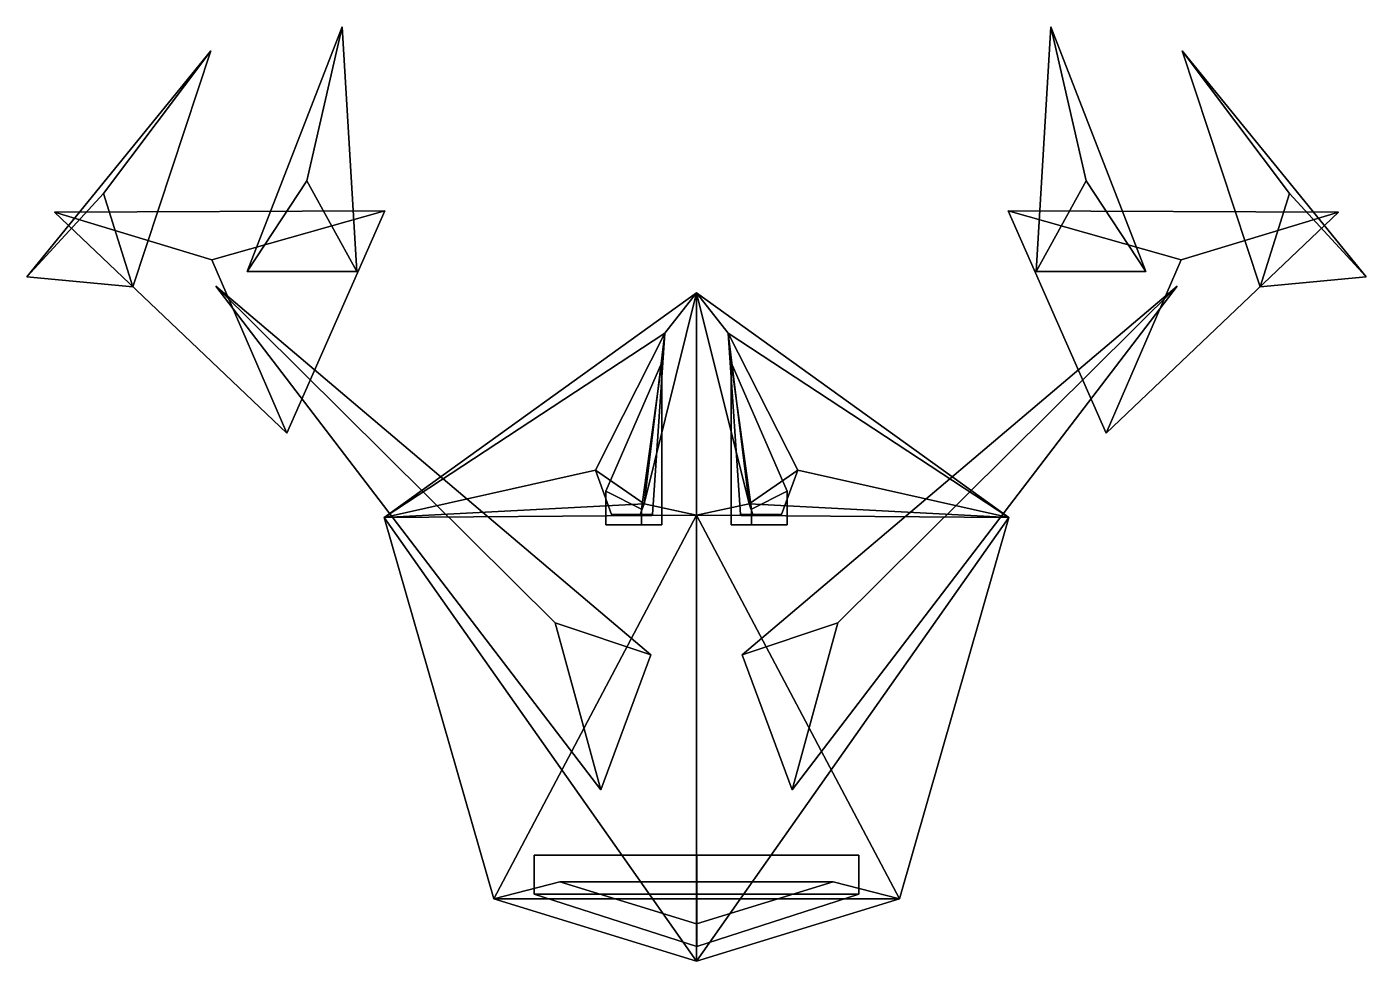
# Model space of a CAD drawing. Extents: x -3.47 to 3.47, y -1.73 to 3.11.
import ezdxf

# ---------------------------------------------------------------- set-up
doc = ezdxf.new("R2010")
doc.units = 0
for name, color, linetype in [('Cylinder', 15, 'CONTINUOUS'), ('Cylinder1', 15, 'CONTINUOUS'), ('Cylinder2', 15, 'CONTINUOUS'), ('NoName2', 15, 'CONTINUOUS'), ('NoName2001', 15, 'CONTINUOUS'), ('NoName3', 15, 'CONTINUOUS'), ('NoName3001', 15, 'CONTINUOUS'), ('NoName4', 15, 'CONTINUOUS'), ('NoName4001', 15, 'CONTINUOUS'), ('NoName6', 15, 'CONTINUOUS'), ('NoName6001', 15, 'CONTINUOUS'), ('Sphere4', 15, 'CONTINUOUS')]:
    doc.layers.add(name, color=color, linetype=linetype)

msp = doc.modelspace()

# ---------------------------------------------------------------- linework, layer by layer
at = {"layer": 'Cylinder', "color": 0}
for points in [[(0.470021, 0.702747, -0.028409), (0.470021, 0.528413, -0.028406), (0.179471, 0.528415, -0.568054), (0.179471, 1.369071, -0.568055)], [(0.179471, 1.369071, -0.568055), (0.179471, 0.528415, -0.568054), (0.285361, 0.528415, 0.597412), (0.285361, 0.60977, 0.59741)], [(0.470021, 0.702747, -0.028409), (0.179471, 1.369071, -0.568055), (0.285361, 0.60977, 0.59741)], [(0.285361, 0.60977, 0.59741), (0.285361, 0.528415, 0.597412), (0.470021, 0.528413, -0.028406), (0.470021, 0.702747, -0.028409)], [(0.285361, 0.528415, 0.597412), (0.179471, 0.528415, -0.568054), (0.470021, 0.528413, -0.028406)]]:
    msp.add_3dface(points, dxfattribs=at)
at = {"layer": 'Cylinder1', "color": 0}
for points in [[(-0.179723, 1.369071, -0.568055), (-0.179723, 0.528415, -0.568054), (-0.470273, 0.528414, -0.028406), (-0.470273, 0.702747, -0.028409)], [(-0.285613, 0.609771, 0.59741), (-0.179723, 1.369071, -0.568055), (-0.470273, 0.702747, -0.028409)], [(-0.285613, 0.609771, 0.59741), (-0.285613, 0.528415, 0.597412), (-0.179723, 0.528415, -0.568054), (-0.179723, 1.369071, -0.568055)], [(-0.470273, 0.702747, -0.028409), (-0.470273, 0.528414, -0.028406), (-0.285613, 0.528415, 0.597412), (-0.285613, 0.609771, 0.59741)], [(-0.470273, 0.528414, -0.028406), (-0.179723, 0.528415, -0.568054), (-0.285613, 0.528415, 0.597412)]]:
    msp.add_3dface(points, dxfattribs=at)
at = {"layer": 'Cylinder2', "color": 0}
for points in [[(0.001368, -1.657417, -0.224415), (0.001357, -1.183079, -0.224569), (-0.841213, -1.183306, 0.584706), (-0.841072, -1.385718, 0.584664)], [(0.841158, -1.183343, 0.584784), (-0.841213, -1.183306, 0.584706), (0.001357, -1.183079, -0.224569)], [(-0.841072, -1.385718, 0.584664), (-0.841213, -1.183306, 0.584706), (0.841158, -1.183343, 0.584784), (0.841051, -1.384911, 0.584736)], [(0.841051, -1.384911, 0.584736), (0.841158, -1.183343, 0.584784), (0.001357, -1.183079, -0.224569), (0.001368, -1.657417, -0.224415)], [(0.001368, -1.657417, -0.224415), (-0.841072, -1.385718, 0.584664), (0.841051, -1.384911, 0.584736)]]:
    msp.add_3dface(points, dxfattribs=at)
at = {"layer": 'NoName2', "color": 0}
for points in [[(1.614283, 2.154729, 0.878128), (3.326468, 2.148746, 0.730839), (2.510377, 1.900845, 1.248284)], [(2.12304, 1.003914, 0.764508), (3.326468, 2.148746, 0.730839), (1.614283, 2.154729, 0.878128)], [(2.12304, 1.003914, 0.764508), (1.614283, 2.154729, 0.878128), (2.510377, 1.900845, 1.248284)], [(2.510377, 1.900845, 1.248284), (3.326468, 2.148746, 0.730839), (2.12304, 1.003914, 0.764508)]]:
    msp.add_3dface(points, dxfattribs=at)
at = {"layer": 'NoName2001', "color": 0}
for points in [[(-2.510737, 1.900843, 1.248288), (-3.326836, 2.148743, 0.730837), (-1.614635, 2.15473, 0.878128)], [(-1.614635, 2.15473, 0.878128), (-3.326836, 2.148743, 0.730837), (-2.123399, 1.00391, 0.764507)], [(-2.510737, 1.900843, 1.248288), (-1.614635, 2.15473, 0.878128), (-2.123399, 1.00391, 0.764507)], [(-2.123399, 1.00391, 0.764507), (-3.326836, 2.148743, 0.730837), (-2.510737, 1.900843, 1.248288)]]:
    msp.add_3dface(points, dxfattribs=at)
at = {"layer": 'NoName3', "color": 0}
for points in [[(2.920625, 1.762184, 1.459393), (2.515774, 2.984476, -0.787772), (3.072744, 2.245249, 1.112434)], [(3.469603, 1.813247, 1.301011), (2.515774, 2.984476, -0.787772), (2.920625, 1.762184, 1.459393)], [(3.072744, 2.245249, 1.112434), (2.515774, 2.984476, -0.787772), (3.469603, 1.813247, 1.301011)], [(3.469603, 1.813247, 1.301011), (2.920625, 1.762184, 1.459393), (3.072744, 2.245249, 1.112434)]]:
    msp.add_3dface(points, dxfattribs=at)
at = {"layer": 'NoName3001', "color": 0}
for points in [[(-2.92101, 1.7622, 1.459354), (-2.51614, 2.984509, -0.787861), (-3.470004, 1.81326, 1.300968)], [(-3.470004, 1.81326, 1.300968), (-2.51614, 2.984509, -0.787861), (-3.073131, 2.24527, 1.112388)], [(-3.073131, 2.24527, 1.112388), (-2.51614, 2.984509, -0.787861), (-2.92101, 1.7622, 1.459354)], [(-3.073131, 2.24527, 1.112388), (-2.92101, 1.7622, 1.459354), (-3.470004, 1.81326, 1.300968)]]:
    msp.add_3dface(points, dxfattribs=at)
at = {"layer": 'NoName4', "color": 0}
for points in [[(1.759675, 1.840759, 1.4371), (1.836472, 3.109025, -0.942828), (2.018015, 2.31127, 1.123454)], [(2.327655, 1.840465, 1.399924), (1.836472, 3.109025, -0.942828), (1.759675, 1.840759, 1.4371)], [(2.018015, 2.31127, 1.123454), (1.836472, 3.109025, -0.942828), (2.327655, 1.840465, 1.399924)], [(2.327655, 1.840465, 1.399924), (1.759675, 1.840759, 1.4371), (2.018015, 2.31127, 1.123454)]]:
    msp.add_3dface(points, dxfattribs=at)
at = {"layer": 'NoName4001', "color": 0}
for points in [[(-1.760021, 1.840779, 1.437064), (-1.836812, 3.109055, -0.942917), (-2.328017, 1.840481, 1.399887)], [(-2.328017, 1.840481, 1.399887), (-1.836812, 3.109055, -0.942917), (-2.018365, 2.311293, 1.123412)], [(-2.018365, 2.311293, 1.123412), (-1.836812, 3.109055, -0.942917), (-1.760021, 1.840779, 1.437064)], [(-2.018365, 2.311293, 1.123412), (-1.760021, 1.840779, 1.437064), (-2.328017, 1.840481, 1.399887)]]:
    msp.add_3dface(points, dxfattribs=at)
at = {"layer": 'NoName6', "color": 0}
for points in [[(0.236604, -0.145119, 0.154996), (0.732655, 0.019693, -0.720311), (2.490977, 1.764885, 0.901393)], [(0.494846, -0.844138, 0.206438), (0.236604, -0.145119, 0.154996), (2.490977, 1.764885, 0.901393)], [(2.490977, 1.764885, 0.901393), (0.732655, 0.019693, -0.720311), (0.494846, -0.844138, 0.206438)], [(0.494846, -0.844138, 0.206438), (0.732655, 0.019693, -0.720311), (0.236604, -0.145119, 0.154996)]]:
    msp.add_3dface(points, dxfattribs=at)
at = {"layer": 'NoName6001', "color": 0}
for points in [[(-2.491344, 1.764884, 0.901392), (-0.733008, 0.019686, -0.720325), (-0.236952, -0.145128, 0.154991)], [(-0.495199, -0.844152, 0.206434), (-0.733008, 0.019686, -0.720325), (-2.491344, 1.764884, 0.901392)], [(-2.491344, 1.764884, 0.901392), (-0.236952, -0.145128, 0.154991), (-0.495199, -0.844152, 0.206434)], [(-0.236952, -0.145128, 0.154991), (-0.733008, 0.019686, -0.720325), (-0.495199, -0.844152, 0.206434)]]:
    msp.add_3dface(points, dxfattribs=at)
at = {"layer": 'Sphere4', "color": 1}
for points in [[(-1.61785, 0.566283, -1.52095), (-0.000024, 1.730361, -0.668911), (-0.163832, 1.521831, -0.603272)], [(-0.272157, 0.636738, 0.69046), (-0.163832, 1.521831, -0.603272), (-0.000024, 1.730361, -0.668911)], [(-0.000024, 0.578516, 1.260343), (-0.272157, 0.636738, 0.69046), (-0.000024, 1.730361, -0.668911)], [(1.617804, 0.566572, -1.52095), (0.163975, 1.521644, -0.603272), (-0.000024, 1.730361, -0.668911)], [(0.272447, 0.636738, 0.69046), (-0.000024, 1.730361, -0.668911), (0.163975, 1.521644, -0.603272)], [(-0.000024, 0.578516, 1.260343), (-0.000024, 1.730361, -0.668911), (0.272447, 0.636738, 0.69046)], [(-1.61785, 0.566283, -1.52095), (-0.163832, 1.521831, -0.603272), (-0.524034, 0.811996, -0.03875)], [(-0.440578, 0.581255, -0.015852), (-0.524034, 0.811996, -0.03875), (-0.163832, 1.521831, -0.603272), (-0.228122, 0.581255, -0.349634)], [(-0.228122, 0.581255, -0.349634), (-0.163832, 1.521831, -0.603272), (-0.272157, 0.636738, 0.69046), (-0.292413, 0.581255, 0.414805)], [(1.617804, 0.566572, -1.52095), (0.524257, 0.812127, -0.03874), (0.163975, 1.521644, -0.603272)], [(0.272447, 0.636738, 0.69046), (0.163975, 1.521644, -0.603272), (0.227932, 0.581101, -0.349741), (0.292004, 0.581101, 0.414397)], [(0.163975, 1.521644, -0.603272), (0.524257, 0.812127, -0.03874), (0.440743, 0.581101, -0.016283), (0.227932, 0.581101, -0.349741)], [(-1.61785, 0.566283, -1.52095), (-0.524034, 0.811996, -0.03875), (-0.272157, 0.636738, 0.69046)], [(-0.292413, 0.581255, 0.414805), (-0.272157, 0.636738, 0.69046), (-0.524034, 0.811996, -0.03875), (-0.440578, 0.581255, -0.015852)], [(1.617804, 0.566572, -1.52095), (0.272447, 0.636738, 0.69046), (0.524257, 0.812127, -0.03874)], [(0.524257, 0.812127, -0.03874), (0.272447, 0.636738, 0.69046), (0.292004, 0.581101, 0.414397), (0.440743, 0.581101, -0.016283)], [(-1.61785, 0.566283, -1.52095), (-0.272157, 0.636738, 0.69046), (-0.000024, 0.578516, 1.260343)], [(1.617804, 0.566572, -1.52095), (-0.000024, 0.578516, 1.260343), (0.272447, 0.636738, 0.69046)], [(-0.292413, 0.581255, 0.414805), (-0.440578, 0.581255, -0.015852), (-0.228122, 0.581255, -0.349634)], [(0.440743, 0.581101, -0.016283), (0.292004, 0.581101, 0.414397), (0.227932, 0.581101, -0.349741)]]:
    msp.add_3dface(points, dxfattribs=at)
at = {"layer": 'Sphere4', "color": 0}
for points in [[(-0.000024, 1.730361, -0.668911), (-1.61785, 0.566283, -1.52095), (-0.000024, -1.73297, -0.255687)], [(1.617804, 0.566572, -1.52095), (-0.000024, 1.730361, -0.668911), (-0.000024, -1.73297, -0.255687)], [(-0.000024, 0.578516, 1.260343), (-1.05083, -1.409804, 0.7363), (-1.61785, 0.566283, -1.52095)], [(-0.000024, -1.73297, -0.255687), (-1.61785, 0.566283, -1.52095), (-1.05083, -1.409804, 0.7363)], [(-1.05083, -1.409804, 0.7363), (-0.000024, 0.578516, 1.260343), (1.050821, -1.409807, 0.736067)], [(-0.000024, 0.578516, 1.260343), (1.617804, 0.566572, -1.52095), (1.050821, -1.409807, 0.736067)], [(1.050821, -1.409807, 0.736067), (1.617804, 0.566572, -1.52095), (-0.000024, -1.73297, -0.255687)]]:
    msp.add_3dface(points, dxfattribs=at)
at = {"layer": 'Sphere4', "color": 2}
for points in [[(1.050821, -1.409807, 0.736067), (0.707787, -1.3213, 0.480487), (-0.70777, -1.321298, 0.480644), (-1.05083, -1.409804, 0.7363)], [(-1.05083, -1.409804, 0.7363), (-0.70777, -1.321298, 0.480644), (-0.000005, -1.538964, -0.187502), (-0.000024, -1.73297, -0.255687)], [(-0.70777, -1.321298, 0.480644), (0.707787, -1.3213, 0.480487), (-0.000005, -1.538964, -0.187502)], [(-0.000024, -1.73297, -0.255687), (-0.000005, -1.538964, -0.187502), (0.707787, -1.3213, 0.480487), (1.050821, -1.409807, 0.736067)]]:
    msp.add_3dface(points, dxfattribs=at)

doc.saveas('drawing.dxf')
